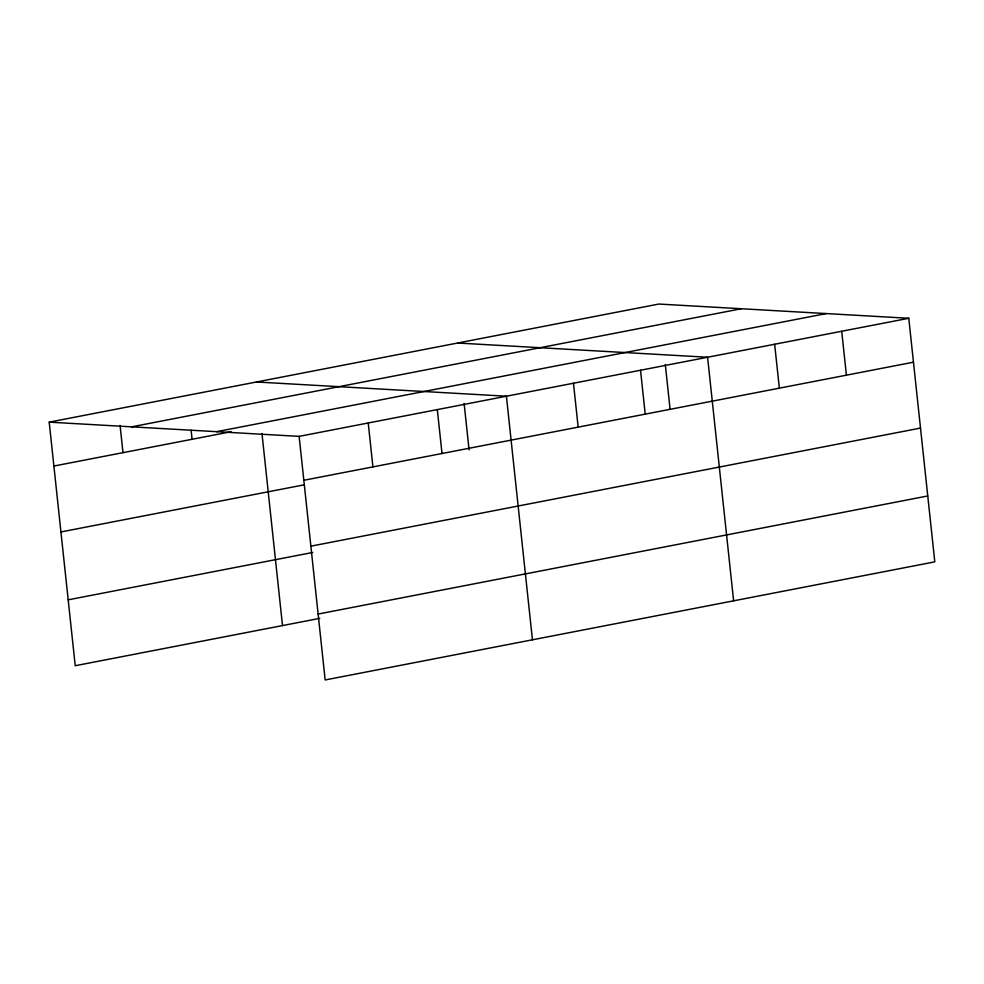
<?xml version="1.0" encoding="UTF-8"?>
<svg xmlns="http://www.w3.org/2000/svg" width="984" height="984" viewBox="0 0 984 984"><rect width="100%" height="100%" fill="white"/><g stroke="black" fill="none" stroke-linecap="round" stroke-linejoin="round"><path stroke-width="1.48" d="M49.2 422.148L658.837 304.044L908.773 318.275L934.8 561.852L325.163 679.956L299.136 436.367L49.2 422.148L75.227 665.725L319.763 618.358M131.671 426.835L741.321 308.742M216.652 431.668L826.289 313.576M53.899 466.047L231.129 431.718M299.136 436.367L908.773 318.275M303.822 480.278L913.459 362.186M60.934 531.95L303.982 484.866M310.87 546.169L920.507 428.077M68.191 599.834L312.728 552.467M318.115 614.053L927.752 495.961M457.658 343.022L707.582 357.241L733.621 600.83M256.48 381.989L506.403 396.208L532.442 639.797M841.714 331.264L846.4 375.175M774.654 344.252L779.34 388.163M665.295 364.437L670.092 409.356M640.523 370.23L645.221 414.141M573.463 383.219L578.162 427.13M464.116 403.403L469.073 449.823M437.314 409.602L442.013 453.501M368.225 422.985L372.911 466.896M261.965 433.391L282.506 625.578M191.105 430.205L192.077 439.282M120.073 425.42L122.988 452.665"/></g></svg>
